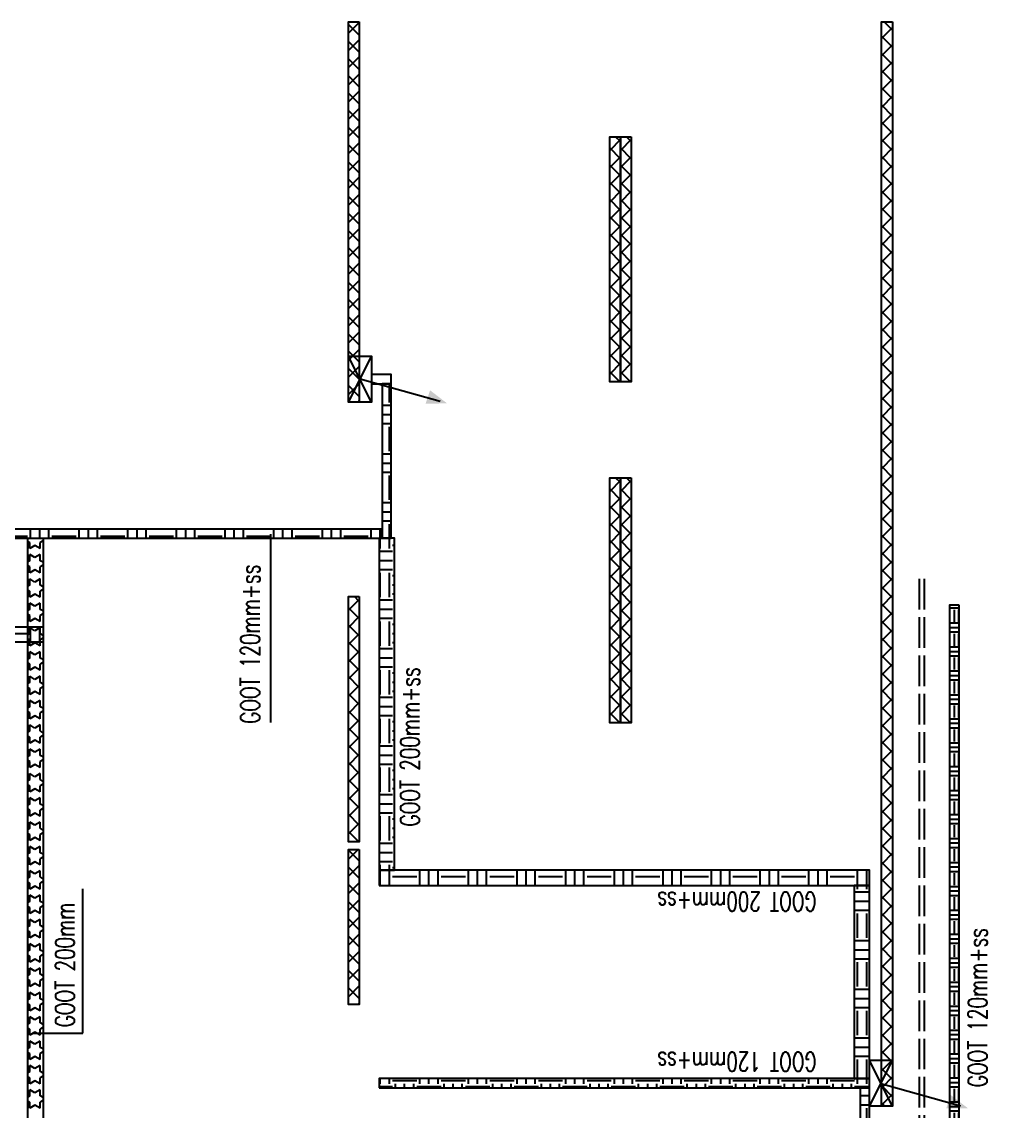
# Model space of a CAD drawing. Header units: millimetres. Extents: x -3262 to 113774, y 0 to 217478.
# Drawn here: x 58225 to 70827, y 203261 to 217478 of the extents above; entities that cross this region are included whole.
import ezdxf

# ---------------------------------------------------------------- set-up
doc = ezdxf.new("R2010")
doc.units = ezdxf.units.MM
doc.header["$LTSCALE"] = 100
doc.linetypes.add('E_GOOT3', pattern=[5, 4, -1])
for name, color, linetype in [('ByLayer', 2, 'Continuous'), ('EL6131--_ENERGIEBEDR (1996)', 2, 'Continuous'), ('EL6131--_GEBOUWINST (1996)', 2, 'Continuous'), ('EL6131--_WG', 3, 'Continuous')]:
    doc.layers.add(name, color=color, linetype=linetype)
doc.styles.add('ROMANS', font='ROMANS', dxfattribs={"width": 0.7})

# ---------------------------------------------------------------- blocks, each defined once
blk = doc.blocks.new('*X70')
at = {"color": 0}
for p, q in [((35401, 13242), (35469, 13242)), ((35488, 13124), (35488, 13244)), ((35547, 13124), (35547, 13244)), ((35605, 13124), (35605, 13244)), ((35625, 13242), (35781, 13242)), ((35801, 13124), (35801, 13244)), ((35859, 13124), (35859, 13244)), ((35918, 13124), (35918, 13244)), ((35938, 13242), (36094, 13242)), ((36113, 13124), (36113, 13244)), ((36172, 13124), (36172, 13244)), ((36230, 13124), (36230, 13244)), ((36250, 13242), (36406, 13242)), ((36426, 13124), (36426, 13244)), ((36484, 13124), (36484, 13244)), ((36543, 13124), (36543, 13244)), ((36562, 13242), (36719, 13242)), ((36738, 13124), (36738, 13244)), ((36797, 13124), (36797, 13244)), ((36855, 13124), (36855, 13244)), ((36875, 13242), (37031, 13242)), ((37051, 13124), (37051, 13244)), ((37109, 13124), (37109, 13244)), ((37168, 13124), (37168, 13244)), ((37188, 13242), (37344, 13242)), ((37363, 13124), (37363, 13244)), ((37422, 13124), (37422, 13244)), ((37480, 13124), (37480, 13244)), ((37500, 13242), (37656, 13242)), ((37676, 13124), (37676, 13244)), ((37734, 13124), (37734, 13244)), ((37793, 13124), (37793, 13244)), ((37812, 13242), (37969, 13242)), ((37988, 13124), (37988, 13244)), ((38047, 13124), (38047, 13244)), ((38105, 13124), (38105, 13244)), ((38125, 13242), (38281, 13242)), ((38301, 13124), (38301, 13244)), ((38359, 13124), (38359, 13244)), ((38418, 13124), (38418, 13244)), ((38438, 13242), (38594, 13242)), ((38613, 13124), (38613, 13244)), ((38672, 13124), (38672, 13244)), ((38730, 13124), (38730, 13244)), ((38750, 13242), (38906, 13242)), ((38926, 13124), (38926, 13244)), ((38984, 13124), (38984, 13244)), ((39043, 13124), (39043, 13244)), ((39062, 13242), (39219, 13242)), ((39238, 13124), (39238, 13244)), ((39297, 13124), (39297, 13244)), ((39355, 13124), (39355, 13244)), ((39375, 13242), (39531, 13242)), ((39551, 13124), (39551, 13244)), ((39609, 13124), (39609, 13244)), ((39668, 13124), (39668, 13244)), ((39688, 13242), (39844, 13242)), ((39863, 13124), (39863, 13244)), ((39922, 13124), (39922, 13244)), ((39980, 13124), (39980, 13244)), ((40000, 13242), (40156, 13242)), ((40176, 13124), (40176, 13244)), ((40234, 13124), (40234, 13244)), ((40293, 13124), (40293, 13244)), ((40312, 13242), (40469, 13242)), ((40488, 13124), (40488, 13244)), ((40547, 13124), (40547, 13244)), ((40605, 13124), (40605, 13244)), ((40625, 13242), (40781, 13242)), ((40801, 13124), (40801, 13244)), ((40859, 13124), (40859, 13244)), ((40918, 13124), (40918, 13244)), ((40938, 13242), (41094, 13242)), ((41113, 13124), (41113, 13244)), ((41172, 13124), (41172, 13244)), ((41230, 13124), (41230, 13244)), ((41250, 13242), (41406, 13242)), ((41426, 13124), (41426, 13244)), ((41484, 13124), (41484, 13244)), ((41543, 13124), (41543, 13244)), ((41562, 13242), (41719, 13242)), ((41738, 13124), (41738, 13244)), ((41797, 13124), (41797, 13244)), ((41855, 13124), (41855, 13244)), ((41875, 13242), (42031, 13242)), ((42051, 13124), (42051, 13244)), ((42109, 13124), (42109, 13244)), ((42168, 13124), (42168, 13244)), ((42188, 13242), (42344, 13242)), ((42363, 13124), (42363, 13244)), ((42422, 13124), (42422, 13244)), ((42480, 13124), (42480, 13244)), ((42500, 13242), (42656, 13242)), ((42676, 13124), (42676, 13244)), ((42734, 13124), (42734, 13244)), ((42793, 13124), (42793, 13244)), ((42812, 13242), (42969, 13242)), ((42988, 13124), (42988, 13244)), ((43047, 13124), (43047, 13244)), ((43105, 13124), (43105, 13244)), ((43125, 13242), (43281, 13242)), ((43301, 13124), (43301, 13244)), ((43359, 13124), (43359, 13244)), ((43418, 13124), (43418, 13244)), ((43438, 13242), (43594, 13242)), ((43613, 13124), (43613, 13244)), ((43672, 13124), (43672, 13244)), ((43730, 13124), (43730, 13244)), ((43750, 13242), (43906, 13242)), ((43926, 13124), (43926, 13244)), ((43984, 13124), (43984, 13244)), ((44043, 13124), (44043, 13244)), ((44062, 13242), (44219, 13242)), ((44238, 13124), (44238, 13244)), ((44297, 13124), (44297, 13244)), ((44355, 13124), (44355, 13244)), ((44375, 13242), (44531, 13242)), ((44551, 13124), (44551, 13244)), ((44609, 13124), (44609, 13244)), ((44668, 13124), (44668, 13244)), ((44688, 13242), (44844, 13242)), ((44863, 13124), (44863, 13244)), ((44922, 13124), (44922, 13244)), ((44980, 13124), (44980, 13244)), ((45000, 13242), (45156, 13242)), ((45176, 13124), (45176, 13244)), ((45234, 13124), (45234, 13244)), ((45293, 13124), (45293, 13244)), ((45312, 13242), (45469, 13242)), ((45488, 13124), (45488, 13244)), ((45547, 13124), (45547, 13244)), ((45605, 13124), (45605, 13244)), ((45625, 13242), (45781, 13242)), ((45801, 13124), (45801, 13244)), ((45859, 13124), (45859, 13244)), ((45918, 13124), (45918, 13244)), ((45938, 13242), (46094, 13242)), ((46113, 13124), (46113, 13244)), ((46172, 13124), (46172, 13244)), ((46230, 13124), (46230, 13244)), ((46250, 13242), (46406, 13242)), ((46426, 13124), (46426, 13244)), ((46484, 13124), (46484, 13244)), ((46543, 13124), (46543, 13244)), ((46562, 13242), (46719, 13242)), ((46738, 13124), (46738, 13244)), ((46797, 13124), (46797, 13244)), ((46855, 13124), (46855, 13244)), ((46875, 13242), (47031, 13242)), ((47051, 13124), (47051, 13244)), ((47109, 13124), (47109, 13244)), ((47168, 13124), (47168, 13244)), ((47188, 13242), (47344, 13242)), ((47363, 13124), (47363, 13244)), ((47422, 13124), (47422, 13244)), ((47480, 13124), (47480, 13244)), ((47500, 13242), (47656, 13242)), ((47676, 13124), (47676, 13244)), ((47734, 13124), (47734, 13244)), ((47793, 13124), (47793, 13244)), ((47812, 13242), (47969, 13242)), ((47988, 13124), (47988, 13244)), ((35401, 13184), (35469, 13184)), ((35401, 13125), (35469, 13125)), ((35625, 13184), (35781, 13184)), ((35625, 13125), (35781, 13125)), ((35938, 13184), (36094, 13184)), ((35938, 13125), (36094, 13125)), ((36250, 13184), (36406, 13184)), ((36250, 13125), (36406, 13125)), ((36562, 13184), (36719, 13184)), ((36562, 13125), (36719, 13125)), ((36875, 13184), (37031, 13184)), ((36875, 13125), (37031, 13125)), ((37188, 13184), (37344, 13184)), ((37188, 13125), (37344, 13125)), ((37500, 13184), (37656, 13184)), ((37500, 13125), (37656, 13125)), ((37812, 13184), (37969, 13184)), ((37812, 13125), (37969, 13125)), ((38125, 13184), (38281, 13184)), ((38125, 13125), (38281, 13125)), ((38438, 13184), (38594, 13184)), ((38438, 13125), (38594, 13125)), ((38750, 13184), (38906, 13184)), ((38750, 13125), (38906, 13125)), ((39062, 13184), (39219, 13184)), ((39062, 13125), (39219, 13125)), ((39375, 13184), (39531, 13184)), ((39375, 13125), (39531, 13125)), ((39688, 13184), (39844, 13184)), ((39688, 13125), (39844, 13125)), ((40000, 13184), (40156, 13184)), ((40000, 13125), (40156, 13125)), ((40312, 13184), (40469, 13184)), ((40312, 13125), (40469, 13125)), ((40625, 13184), (40781, 13184)), ((40625, 13125), (40781, 13125)), ((40938, 13184), (41094, 13184)), ((40938, 13125), (41094, 13125)), ((41250, 13184), (41406, 13184)), ((41250, 13125), (41406, 13125)), ((41562, 13184), (41719, 13184)), ((41562, 13125), (41719, 13125)), ((41875, 13184), (42031, 13184)), ((41875, 13125), (42031, 13125)), ((42188, 13184), (42344, 13184)), ((42188, 13125), (42344, 13125)), ((42500, 13184), (42656, 13184)), ((42500, 13125), (42656, 13125)), ((42812, 13184), (42969, 13184)), ((42812, 13125), (42969, 13125)), ((43125, 13184), (43281, 13184)), ((43125, 13125), (43281, 13125)), ((43438, 13184), (43594, 13184)), ((43438, 13125), (43594, 13125)), ((43750, 13184), (43906, 13184)), ((43750, 13125), (43906, 13125)), ((44062, 13184), (44219, 13184)), ((44062, 13125), (44219, 13125)), ((44375, 13184), (44531, 13184)), ((44375, 13125), (44531, 13125)), ((44688, 13184), (44844, 13184)), ((44688, 13125), (44844, 13125)), ((45000, 13184), (45156, 13184)), ((45000, 13125), (45156, 13125)), ((45312, 13184), (45469, 13184)), ((45312, 13125), (45469, 13125)), ((45625, 13184), (45781, 13184)), ((45625, 13125), (45781, 13125)), ((45938, 13184), (46094, 13184)), ((45938, 13125), (46094, 13125)), ((46250, 13184), (46406, 13184)), ((46250, 13125), (46406, 13125)), ((46562, 13184), (46719, 13184)), ((46562, 13125), (46719, 13125)), ((46875, 13184), (47031, 13184)), ((46875, 13125), (47031, 13125)), ((47188, 13184), (47344, 13184)), ((47188, 13125), (47344, 13125)), ((47500, 13184), (47656, 13184)), ((47500, 13125), (47656, 13125)), ((47812, 13184), (47969, 13184)), ((47812, 13125), (47969, 13125))]:
    blk.add_line(p, q, dxfattribs=at)
blk = doc.blocks.new('*X75')
at = {"color": 0}
for p, q in [((50821, 15633), (50805, 15649)), ((50881, 15633), (51021, 15773)), ((51045, 15633), (50905, 15773)), ((51105, 15633), (51245, 15773)), ((51270, 15633), (51130, 15773)), ((51330, 15633), (51470, 15773)), ((51494, 15633), (51354, 15773)), ((51554, 15633), (51694, 15773)), ((51719, 15633), (51579, 15773)), ((51779, 15633), (51919, 15773)), ((51943, 15633), (51803, 15773)), ((52003, 15633), (52143, 15773)), ((52168, 15633), (52028, 15773)), ((52228, 15633), (52368, 15773)), ((52392, 15633), (52252, 15773)), ((52452, 15633), (52592, 15773)), ((52617, 15633), (52477, 15773)), ((52677, 15633), (52817, 15773)), ((52841, 15633), (52701, 15773)), ((52901, 15633), (53041, 15773)), ((53066, 15633), (52926, 15773)), ((53126, 15633), (53266, 15773)), ((53290, 15633), (53150, 15773)), ((53350, 15633), (53490, 15773)), ((53515, 15633), (53375, 15773)), ((53575, 15633), (53715, 15773)), ((53739, 15633), (53599, 15773)), ((53799, 15633), (53939, 15773)), ((53964, 15633), (53824, 15773)), ((54024, 15633), (54164, 15773)), ((54188, 15633), (54048, 15773)), ((54248, 15633), (54388, 15773)), ((54413, 15633), (54273, 15773)), ((54473, 15633), (54613, 15773)), ((54637, 15633), (54497, 15773)), ((54697, 15633), (54837, 15773)), ((54862, 15633), (54722, 15773)), ((54922, 15633), (55062, 15773)), ((55086, 15633), (54946, 15773)), ((55146, 15633), (55286, 15773)), ((55311, 15633), (55171, 15773)), ((55371, 15633), (55511, 15773)), ((55535, 15633), (55395, 15773)), ((55595, 15633), (55735, 15773)), ((55760, 15633), (55620, 15773))]:
    blk.add_line(p, q, dxfattribs=at)
blk = doc.blocks.new('*X76')
at = {"color": 0}
for p, q in [((51068, 12229), (51203, 12363)), ((51087, 12223), (51068, 12242)), ((51312, 12223), (51172, 12363)), ((51287, 12223), (51427, 12363)), ((51537, 12223), (51397, 12363)), ((51512, 12223), (51652, 12363)), ((51761, 12223), (51621, 12363)), ((51736, 12223), (51876, 12363)), ((51986, 12223), (51846, 12363)), ((51961, 12223), (52101, 12363)), ((52210, 12223), (52070, 12363)), ((52185, 12223), (52325, 12363)), ((52435, 12223), (52295, 12363)), ((52410, 12223), (52550, 12363)), ((52659, 12223), (52519, 12363)), ((52634, 12223), (52774, 12363)), ((52884, 12223), (52744, 12363)), ((52859, 12223), (52999, 12363)), ((53108, 12223), (52968, 12363)), ((53083, 12223), (53223, 12363)), ((53333, 12223), (53193, 12363)), ((53308, 12223), (53448, 12363)), ((53557, 12223), (53417, 12363)), ((53532, 12223), (53672, 12363)), ((53782, 12223), (53642, 12363)), ((53757, 12223), (53897, 12363)), ((54006, 12223), (53866, 12363)), ((53982, 12223), (54122, 12363)), ((54231, 12223), (54091, 12363)), ((54206, 12223), (54268, 12286))]:
    blk.add_line(p, q, dxfattribs=at)
blk = doc.blocks.new('*X77')
at = {"color": 0}
for p, q in [((42963, 15633), (42943, 15653)), ((43023, 15633), (43163, 15773)), ((43187, 15633), (43047, 15773)), ((43248, 15633), (43388, 15773)), ((43412, 15633), (43272, 15773)), ((43472, 15633), (43612, 15773)), ((43636, 15633), (43496, 15773)), ((43697, 15633), (43837, 15773)), ((43861, 15633), (43721, 15773)), ((43921, 15633), (44061, 15773)), ((44085, 15633), (43945, 15773)), ((44146, 15633), (44286, 15773)), ((44310, 15633), (44170, 15773)), ((44370, 15633), (44510, 15773)), ((44534, 15633), (44394, 15773)), ((44595, 15633), (44735, 15773)), ((44759, 15633), (44619, 15773)), ((44819, 15633), (44959, 15773)), ((44968, 15648), (44843, 15773))]:
    blk.add_line(p, q, dxfattribs=at)
blk = doc.blocks.new('NV-1')
at = {"layer": 'ByLayer'}
for p, q in [((0, 4), (7.91, 0)), ((0, 0), (7.91, 4))]:
    blk.add_line(p, q, dxfattribs=at)
blk.add_lwpolyline([(0, 0), (8, 0), (8, 4), (0, 4)], close=True, dxfattribs=at)
blk = doc.blocks.new('PIJL-UIT')
at = {"layer": 'ByLayer', "color": 2}
blk.add_line((0, 0), (2.92, 10.41), dxfattribs=at)
blk.add_solid([(3.23, 11.35), (1.51, 9.11), (3.24, 8.54)], dxfattribs=at)
blk = doc.blocks.new('*X91')
at = {"color": 0}
for p, q in [((41618, 9289), (41657, 9328)), ((41775, 9188), (41635, 9328)), ((41742, 9188), (41882, 9328)), ((41999, 9188), (41859, 9328)), ((41966, 9188), (42106, 9328)), ((42224, 9188), (42084, 9328)), ((42191, 9188), (42331, 9328)), ((42448, 9188), (42308, 9328)), ((42415, 9188), (42555, 9328)), ((42673, 9188), (42533, 9328)), ((42640, 9188), (42780, 9328)), ((42897, 9188), (42757, 9328)), ((42864, 9188), (43004, 9328)), ((43122, 9188), (42982, 9328)), ((43089, 9188), (43229, 9328)), ((43346, 9188), (43206, 9328)), ((43313, 9188), (43453, 9328)), ((43571, 9188), (43431, 9328)), ((43538, 9188), (43678, 9328)), ((43795, 9188), (43655, 9328)), ((43762, 9188), (43902, 9328)), ((44020, 9188), (43880, 9328)), ((43987, 9188), (44127, 9328)), ((44244, 9188), (44104, 9328)), ((44211, 9188), (44351, 9328)), ((44469, 9188), (44329, 9328)), ((44436, 9188), (44576, 9328)), ((44693, 9188), (44553, 9328)), ((44660, 9188), (44800, 9328)), ((44918, 9188), (44778, 9328)), ((44885, 9188), (45025, 9328)), ((45142, 9188), (45002, 9328)), ((45109, 9188), (45249, 9328)), ((45367, 9188), (45227, 9328)), ((45334, 9188), (45474, 9328)), ((45591, 9188), (45451, 9328)), ((45558, 9188), (45698, 9328)), ((45816, 9188), (45676, 9328)), ((45783, 9188), (45923, 9328)), ((46040, 9188), (45900, 9328)), ((46007, 9188), (46147, 9328)), ((46265, 9188), (46125, 9328)), ((46232, 9188), (46372, 9328)), ((46489, 9188), (46349, 9328)), ((46456, 9188), (46596, 9328)), ((46714, 9188), (46574, 9328)), ((46681, 9188), (46821, 9328)), ((46938, 9188), (46798, 9328)), ((46905, 9188), (47045, 9328)), ((47163, 9188), (47023, 9328)), ((47130, 9188), (47270, 9328)), ((47387, 9188), (47247, 9328)), ((47354, 9188), (47494, 9328)), ((47612, 9188), (47472, 9328)), ((47579, 9188), (47719, 9328)), ((47836, 9188), (47696, 9328)), ((47803, 9188), (47943, 9328)), ((48061, 9188), (47921, 9328)), ((48028, 9188), (48168, 9328)), ((48285, 9188), (48145, 9328)), ((48252, 9188), (48392, 9328)), ((48510, 9188), (48370, 9328)), ((48477, 9188), (48617, 9328)), ((48734, 9188), (48594, 9328)), ((48701, 9188), (48841, 9328)), ((48959, 9188), (48819, 9328)), ((48926, 9188), (49066, 9328)), ((49183, 9188), (49043, 9328)), ((49150, 9188), (49290, 9328)), ((49408, 9188), (49268, 9328)), ((49375, 9188), (49515, 9328)), ((49632, 9188), (49492, 9328)), ((49599, 9188), (49739, 9328)), ((49857, 9188), (49717, 9328)), ((49824, 9188), (49964, 9328)), ((50081, 9188), (49941, 9328)), ((50048, 9188), (50188, 9328)), ((50306, 9188), (50166, 9328)), ((50273, 9188), (50413, 9328)), ((50530, 9188), (50390, 9328)), ((50497, 9188), (50637, 9328)), ((50755, 9188), (50615, 9328)), ((50722, 9188), (50862, 9328)), ((50979, 9188), (50839, 9328)), ((50947, 9188), (51087, 9328)), ((51204, 9188), (51064, 9328)), ((51171, 9188), (51311, 9328)), ((51428, 9188), (51288, 9328)), ((51396, 9188), (51536, 9328)), ((51653, 9188), (51513, 9328)), ((51620, 9188), (51760, 9328)), ((51877, 9188), (51737, 9328)), ((51845, 9188), (51985, 9328)), ((52102, 9188), (51962, 9328)), ((52069, 9188), (52209, 9328)), ((52326, 9188), (52186, 9328)), ((52294, 9188), (52434, 9328)), ((52551, 9188), (52411, 9328)), ((52518, 9188), (52658, 9328)), ((52775, 9188), (52635, 9328)), ((52743, 9188), (52883, 9328)), ((53000, 9188), (52860, 9328)), ((52967, 9188), (53107, 9328)), ((53224, 9188), (53084, 9328)), ((53192, 9188), (53332, 9328)), ((53449, 9188), (53309, 9328)), ((53416, 9188), (53556, 9328)), ((53673, 9188), (53533, 9328)), ((53641, 9188), (53781, 9328)), ((53898, 9188), (53758, 9328)), ((53865, 9188), (54005, 9328)), ((54122, 9188), (53982, 9328)), ((54090, 9188), (54230, 9328)), ((54347, 9188), (54207, 9328)), ((54314, 9188), (54454, 9328)), ((54572, 9188), (54432, 9328)), ((54539, 9188), (54679, 9328)), ((54796, 9188), (54656, 9328)), ((54763, 9188), (54903, 9328)), ((55021, 9188), (54881, 9328)), ((54988, 9188), (55128, 9328)), ((55245, 9188), (55105, 9328)), ((55212, 9188), (55352, 9328)), ((55470, 9188), (55330, 9328)), ((55437, 9188), (55577, 9328)), ((55694, 9188), (55554, 9328)), ((55661, 9188), (55768, 9296))]:
    blk.add_line(p, q, dxfattribs=at)
blk = doc.blocks.new('*X92')
at = {"color": 0}
for p, q in [((41870, 15200), (41870, 15375)), ((41910, 15359), (41978, 15359)), ((41910, 15240), (41978, 15240)), ((41858, 15161), (41910, 15161)), ((41950, 14883), (41950, 15200)), ((41858, 15042), (41910, 15042)), ((41858, 14922), (41910, 14922)), ((41870, 14565), (41870, 14883)), ((41910, 14843), (41978, 14843)), ((41910, 14724), (41978, 14724)), ((41858, 14526), (41910, 14526)), ((41910, 14605), (41978, 14605)), ((41950, 14248), (41950, 14565)), ((41858, 14407), (41910, 14407)), ((41858, 14288), (41910, 14288)), ((41870, 13930), (41870, 14248)), ((41910, 14208), (41978, 14208)), ((41910, 14089), (41978, 14089)), ((41910, 13970), (41978, 13970)), ((41858, 13891), (41910, 13891)), ((41950, 13613), (41950, 13930)), ((41858, 13772), (41910, 13772)), ((41858, 13652), (41910, 13652)), ((41870, 13295), (41870, 13613)), ((41910, 13573), (41978, 13573)), ((41910, 13454), (41978, 13454)), ((41858, 13256), (41910, 13256)), ((41910, 13335), (41978, 13335)), ((41950, 12978), (41950, 13295)), ((41858, 13137), (41910, 13137)), ((41858, 13018), (41910, 13018)), ((41870, 12660), (41870, 12978)), ((41910, 12938), (41978, 12938)), ((41910, 12819), (41978, 12819)), ((41910, 12700), (41978, 12700)), ((41950, 12343), (41950, 12660)), ((41858, 12621), (41910, 12621)), ((41858, 12502), (41910, 12502)), ((41858, 12382), (41910, 12382)), ((41870, 12025), (41870, 12343)), ((41910, 12303), (41978, 12303)), ((41910, 12184), (41978, 12184)), ((41858, 11986), (41910, 11986)), ((41910, 12065), (41978, 12065)), ((41950, 11708), (41950, 12025)), ((41858, 11867), (41910, 11867)), ((41858, 11748), (41910, 11748)), ((41870, 11390), (41870, 11708)), ((41910, 11668), (41978, 11668)), ((41910, 11549), (41978, 11549)), ((41910, 11430), (41978, 11430)), ((41950, 11073), (41950, 11390)), ((41858, 11351), (41910, 11351)), ((41858, 11232), (41910, 11232)), ((41858, 11112), (41910, 11112)), ((41870, 10755), (41870, 11073)), ((41910, 11033), (41978, 11033)), ((41910, 10914), (41978, 10914)), ((41858, 10716), (41910, 10716)), ((41910, 10795), (41978, 10795)), ((41950, 10438), (41950, 10755)), ((41858, 10597), (41910, 10597)), ((41858, 10478), (41910, 10478)), ((41870, 10120), (41870, 10438)), ((41910, 10398), (41978, 10398)), ((41910, 10279), (41978, 10279)), ((41910, 10160), (41978, 10160)), ((41950, 9803), (41950, 10120)), ((41858, 10081), (41910, 10081)), ((41858, 9962), (41910, 9962)), ((41858, 9842), (41910, 9842)), ((41870, 9485), (41870, 9803)), ((41910, 9763), (41978, 9763)), ((41910, 9644), (41978, 9644)), ((41910, 9525), (41978, 9525)), ((41858, 9446), (41910, 9446)), ((41950, 9168), (41950, 9485)), ((41858, 9327), (41910, 9327)), ((41858, 9208), (41910, 9208)), ((41870, 8973), (41870, 9168)), ((41910, 9128), (41978, 9128)), ((41910, 9009), (41978, 9009))]:
    blk.add_line(p, q, dxfattribs=at)
blk = doc.blocks.new('*X94')
at = {"color": 0}
for p, q in [((47673, 29964), (47942, 29964)), ((47982, 29805), (47982, 29970)), ((48101, 29805), (48101, 29970)), ((48220, 29805), (48220, 29970)), ((48260, 29964), (48578, 29964)), ((48617, 29805), (48617, 29970)), ((47673, 29845), (47942, 29845)), ((47784, 29770), (47784, 29805)), ((47784, 29488), (47784, 29770)), ((47903, 29770), (47903, 29805)), ((48260, 29845), (48578, 29845)), ((48300, 29770), (48300, 29805)), ((48419, 29770), (48419, 29805)), ((48538, 29770), (48538, 29805)), ((47673, 29448), (47873, 29448)), ((47673, 29329), (47873, 29329)), ((47673, 29210), (47873, 29210)), ((47784, 28853), (47784, 29170)), ((47673, 28813), (47873, 28813)), ((47673, 28694), (47873, 28694)), ((47673, 28575), (47873, 28575)), ((47784, 28218), (47784, 28535)), ((47673, 28178), (47873, 28178)), ((47673, 28059), (47873, 28059)), ((47673, 27940), (47873, 27940)), ((47784, 27583), (47784, 27900)), ((47673, 27543), (47873, 27543)), ((47673, 27424), (47873, 27424)), ((47673, 27305), (47873, 27305)), ((47784, 26948), (47784, 27265)), ((47673, 26908), (47873, 26908)), ((47673, 26789), (47873, 26789)), ((47673, 26670), (47873, 26670)), ((47784, 26313), (47784, 26630)), ((47673, 26273), (47873, 26273)), ((47673, 26154), (47873, 26154)), ((47673, 26035), (47873, 26035)), ((47784, 25678), (47784, 25995)), ((47673, 25638), (47873, 25638)), ((47673, 25519), (47873, 25519)), ((47673, 25400), (47873, 25400)), ((47784, 25043), (47784, 25360)), ((47673, 25003), (47873, 25003)), ((47673, 24884), (47873, 24884)), ((47673, 24765), (47873, 24765)), ((47784, 24408), (47784, 24725)), ((47673, 24368), (47873, 24368)), ((47673, 24249), (47873, 24249)), ((47673, 24130), (47873, 24130)), ((47784, 23773), (47784, 24090)), ((47673, 23733), (47873, 23733)), ((47673, 23614), (47873, 23614)), ((47673, 23495), (47873, 23495)), ((47784, 23138), (47784, 23455)), ((47673, 23098), (47873, 23098)), ((47673, 22979), (47873, 22979)), ((47673, 22860), (47873, 22860)), ((47784, 22503), (47784, 22820)), ((47673, 22463), (47873, 22463)), ((47673, 22344), (47873, 22344)), ((47673, 22225), (47873, 22225)), ((47784, 21868), (47784, 22185)), ((47673, 21828), (47873, 21828)), ((47673, 21709), (47873, 21709)), ((47673, 21590), (47873, 21590)), ((47784, 21233), (47784, 21550)), ((47673, 21193), (47873, 21193)), ((47673, 21074), (47873, 21074)), ((47673, 20955), (47873, 20955)), ((47784, 20598), (47784, 20915)), ((47673, 20558), (47873, 20558)), ((47673, 20439), (47873, 20439)), ((47673, 20320), (47873, 20320)), ((47784, 19963), (47784, 20280)), ((47673, 19923), (47873, 19923)), ((47673, 19804), (47873, 19804))]:
    blk.add_line(p, q, dxfattribs=at)
blk = doc.blocks.new('*X95')
at = {"color": 0}
for p, q in [((49028, 20439), (49148, 20439)), ((49028, 20320), (49148, 20320)), ((49054, 19963), (49054, 20280)), ((49028, 19923), (49148, 19923)), ((49028, 19804), (49148, 19804)), ((49028, 19685), (49148, 19685)), ((49054, 19328), (49054, 19645)), ((49028, 19288), (49148, 19288)), ((49028, 19169), (49148, 19169)), ((49028, 19050), (49148, 19050)), ((49054, 18693), (49054, 19010)), ((49028, 18653), (49148, 18653)), ((49028, 18534), (49148, 18534)), ((49028, 18415), (49148, 18415)), ((49054, 18058), (49054, 18375)), ((49028, 18018), (49148, 18018)), ((49028, 17899), (49148, 17899)), ((49028, 17780), (49148, 17780)), ((49054, 17423), (49054, 17740)), ((49028, 17383), (49148, 17383)), ((49028, 17264), (49148, 17264)), ((49028, 17145), (49148, 17145)), ((49054, 16788), (49054, 17105)), ((49028, 16748), (49148, 16748)), ((49028, 16629), (49148, 16629)), ((49028, 16510), (49148, 16510)), ((49054, 16153), (49054, 16470)), ((49028, 16113), (49148, 16113)), ((49028, 15994), (49148, 15994)), ((49028, 15875), (49148, 15875)), ((49054, 15518), (49054, 15835)), ((49028, 15478), (49148, 15478)), ((49028, 15359), (49148, 15359))]:
    blk.add_line(p, q, dxfattribs=at)
blk = doc.blocks.new('*X96')
at = {"color": 0}
for p, q in [((49028, 15240), (49212, 15240)), ((49252, 15215), (49252, 15335)), ((49371, 15215), (49371, 15335)), ((49490, 15215), (49490, 15335)), ((49530, 15240), (49848, 15240)), ((49887, 15215), (49887, 15335)), ((50006, 15215), (50006, 15335)), ((50125, 15215), (50125, 15335)), ((50165, 15240), (50482, 15240)), ((50522, 15215), (50522, 15335)), ((50641, 15215), (50641, 15335)), ((50760, 15215), (50760, 15335)), ((50800, 15240), (51045, 15240))]:
    blk.add_line(p, q, dxfattribs=at)
blk = doc.blocks.new('*X97')
at = {"color": 0}
for p, q in [((44698.3424, 15359.0625), (44767.5, 15359.0625)), ((44807.1875, 15200.3125), (44807.1875, 15375)), ((44926.25, 15200.3125), (44926.25, 15375)), ((45045.3125, 15200.3125), (45045.3125, 15375)), ((45085, 15359.0625), (45402.5, 15359.0625)), ((45442.1875, 15200.3125), (45442.1875, 15375)), ((45561.25, 15200.3125), (45561.25, 15375)), ((45680.3125, 15200.3125), (45680.3125, 15375)), ((45720, 15359.0625), (46037.5, 15359.0625)), ((46077.1875, 15200.3125), (46077.1875, 15375)), ((46196.25, 15200.3125), (46196.25, 15375)), ((46315.3125, 15200.3125), (46315.3125, 15375)), ((46355, 15359.0625), (46672.5, 15359.0625)), ((46712.1875, 15200.3125), (46712.1875, 15375)), ((46831.25, 15200.3125), (46831.25, 15375)), ((46950.3125, 15200.3125), (46950.3125, 15375)), ((46990, 15359.0625), (47307.5, 15359.0625)), ((47347.1875, 15200.3125), (47347.1875, 15375)), ((47466.25, 15200.3125), (47466.25, 15375)), ((47585.3125, 15200.3125), (47585.3125, 15375)), ((47625, 15359.0625), (47942.5, 15359.0625)), ((47982.1875, 15200.3125), (47982.1875, 15375)), ((48101.25, 15200.3125), (48101.25, 15375)), ((48220.3125, 15200.3125), (48220.3125, 15375)), ((48260, 15359.0625), (48577.5, 15359.0625)), ((48617.1875, 15200.3125), (48617.1875, 15375)), ((48736.25, 15200.3125), (48736.25, 15375)), ((48855.3125, 15200.3125), (48855.3125, 15375)), ((48895, 15359.0625), (49028.3424, 15359.0625)), ((44698.3424, 15240), (44767.5, 15240)), ((45085, 15240), (45402.5, 15240)), ((45720, 15240), (46037.5, 15240)), ((46355, 15240), (46672.5, 15240)), ((46990, 15240), (47307.5, 15240)), ((47625, 15240), (47942.5, 15240)), ((48260, 15240), (48577.5, 15240)), ((48895, 15240), (49028.3424, 15240)), ((44727.8125, 15175), (44727.8125, 15200.3125)), ((45124.6875, 15175), (45124.6875, 15200.3125)), ((45243.75, 15175), (45243.75, 15200.3125)), ((45362.8125, 15175), (45362.8125, 15200.3125)), ((45759.6875, 15175), (45759.6875, 15200.3125)), ((45878.75, 15175), (45878.75, 15200.3125)), ((45997.8125, 15175), (45997.8125, 15200.3125)), ((46394.6875, 15175), (46394.6875, 15200.3125)), ((46513.75, 15175), (46513.75, 15200.3125)), ((46632.8125, 15175), (46632.8125, 15200.3125)), ((47029.6875, 15175), (47029.6875, 15200.3125)), ((47148.75, 15175), (47148.75, 15200.3125)), ((47267.8125, 15175), (47267.8125, 15200.3125)), ((47664.6875, 15175), (47664.6875, 15200.3125)), ((47783.75, 15175), (47783.75, 15200.3125)), ((47902.8125, 15175), (47902.8125, 15200.3125)), ((48299.6875, 15175), (48299.6875, 15200.3125)), ((48418.75, 15175), (48418.75, 15200.3125)), ((48537.8125, 15175), (48537.8125, 15200.3125)), ((48934.6875, 15175), (48934.6875, 15200.3125))]:
    blk.add_line(p, q, dxfattribs=at)
blk = doc.blocks.new('*X98')
at = {"color": 0}
for p, q in [((44498, 15359), (44698, 15359)), ((44498, 15240), (44698, 15240)), ((44609, 14883), (44609, 15200)), ((44498, 14843), (44698, 14843)), ((44498, 14724), (44698, 14724)), ((44498, 14605), (44698, 14605)), ((44609, 14248), (44609, 14565)), ((44498, 14208), (44698, 14208)), ((44498, 14089), (44698, 14089)), ((44498, 13970), (44698, 13970)), ((44609, 13613), (44609, 13930)), ((44498, 13573), (44698, 13573)), ((44498, 13454), (44698, 13454)), ((44498, 13335), (44698, 13335)), ((44609, 12978), (44609, 13295)), ((44498, 12938), (44698, 12938)), ((44498, 12819), (44698, 12819)), ((44498, 12700), (44698, 12700)), ((44609, 12343), (44609, 12660)), ((44498, 12303), (44698, 12303)), ((44498, 12184), (44698, 12184)), ((44498, 12065), (44698, 12065)), ((44609, 11708), (44609, 12025)), ((44498, 11668), (44698, 11668)), ((44498, 11549), (44698, 11549)), ((44498, 11430), (44698, 11430)), ((44609, 11073), (44609, 11390)), ((44498, 11033), (44698, 11033)), ((44498, 10914), (44698, 10914)), ((44498, 10795), (44698, 10795)), ((44609, 10438), (44609, 10755)), ((44498, 10398), (44698, 10398)), ((44498, 10279), (44698, 10279)), ((44498, 10160), (44698, 10160)), ((44609, 9803), (44609, 10120)), ((44498, 9763), (44698, 9763)), ((44498, 9644), (44698, 9644)), ((44498, 9525), (44698, 9525)), ((44609, 9168), (44609, 9485)), ((44498, 9128), (44698, 9128)), ((44498, 9009), (44698, 9009))]:
    blk.add_line(p, q, dxfattribs=at)
blk = doc.blocks.new('*X99')
at = {"color": 0}
for p, q in [((41978, 9128), (42228, 9128)), ((42069, 9168), (42069, 9173)), ((42188, 9168), (42188, 9173)), ((42267, 8973), (42267, 9168)), ((42386, 8973), (42386, 9168)), ((42505, 8973), (42505, 9168)), ((42545, 9128), (42862, 9128)), ((42585, 9168), (42585, 9173)), ((42704, 9168), (42704, 9173)), ((42823, 9168), (42823, 9173)), ((42902, 8973), (42902, 9168)), ((43021, 8973), (43021, 9168)), ((43140, 8973), (43140, 9168)), ((43180, 9128), (43498, 9128)), ((43220, 9168), (43220, 9173)), ((43339, 9168), (43339, 9173)), ((43458, 9168), (43458, 9173)), ((43537, 8973), (43537, 9168)), ((43656, 8973), (43656, 9168)), ((43775, 8973), (43775, 9168)), ((43815, 9128), (44132, 9128)), ((43855, 9168), (43855, 9173)), ((43974, 9168), (43974, 9173)), ((44093, 9168), (44093, 9173)), ((44172, 8973), (44172, 9168)), ((44291, 8973), (44291, 9168)), ((44410, 8973), (44410, 9168)), ((44450, 9128), (44498, 9128)), ((44490, 9168), (44490, 9173)), ((41978, 9009), (42228, 9009)), ((42545, 9009), (42862, 9009)), ((43180, 9009), (43498, 9009)), ((43815, 9009), (44132, 9009)), ((44450, 9009), (44498, 9009))]:
    blk.add_line(p, q, dxfattribs=at)
blk = doc.blocks.new('*X100')
at = {"color": 0}
for p, q in [((30162, 9009), (30162, 9009)), ((30202, 8973), (30202, 9093)), ((30321, 8973), (30321, 9093)), ((30440, 8973), (30440, 9093)), ((30480, 9009), (30798, 9009)), ((30837, 8973), (30837, 9093)), ((30956, 8973), (30956, 9093)), ((31075, 8973), (31075, 9093)), ((31115, 9009), (31432, 9009)), ((31472, 8973), (31472, 9093)), ((31591, 8973), (31591, 9093)), ((31710, 8973), (31710, 9093)), ((31750, 9009), (32068, 9009)), ((32107, 8973), (32107, 9093)), ((32226, 8973), (32226, 9093)), ((32345, 8973), (32345, 9093)), ((32385, 9009), (32702, 9009)), ((32742, 8973), (32742, 9093)), ((32861, 8973), (32861, 9093)), ((32980, 8973), (32980, 9093)), ((33020, 9009), (33338, 9009)), ((33377, 8973), (33377, 9093)), ((33496, 8973), (33496, 9093)), ((33615, 8973), (33615, 9093)), ((33655, 9009), (33972, 9009)), ((34012, 8973), (34012, 9093)), ((34131, 8973), (34131, 9093)), ((34250, 8973), (34250, 9093)), ((34290, 9009), (34608, 9009)), ((34647, 8973), (34647, 9093)), ((34766, 8973), (34766, 9093)), ((34885, 8973), (34885, 9093)), ((34925, 9009), (35242, 9009)), ((35282, 8973), (35282, 9093)), ((35401, 8973), (35401, 9093)), ((35520, 8973), (35520, 9093)), ((35560, 9009), (35878, 9009)), ((35917, 8973), (35917, 9093)), ((36036, 8973), (36036, 9093)), ((36155, 8973), (36155, 9093)), ((36195, 9009), (36512, 9009)), ((36552, 8973), (36552, 9093)), ((36671, 8973), (36671, 9093)), ((36790, 8973), (36790, 9093)), ((36830, 9009), (37148, 9009)), ((37187, 8973), (37187, 9093)), ((37306, 8973), (37306, 9093)), ((37425, 8973), (37425, 9093)), ((37465, 9009), (37782, 9009)), ((37822, 8973), (37822, 9093)), ((37941, 8973), (37941, 9093)), ((38060, 8973), (38060, 9093)), ((38100, 9009), (38418, 9009)), ((38457, 8973), (38457, 9093)), ((38576, 8973), (38576, 9093)), ((38695, 8973), (38695, 9093)), ((38735, 9009), (39052, 9009)), ((39092, 8973), (39092, 9093)), ((39211, 8973), (39211, 9093)), ((39330, 8973), (39330, 9093)), ((39370, 9009), (39688, 9009)), ((39727, 8973), (39727, 9093)), ((39846, 8973), (39846, 9093)), ((39965, 8973), (39965, 9093)), ((40005, 9009), (40322, 9009)), ((40362, 8973), (40362, 9093)), ((40481, 8973), (40481, 9093)), ((40600, 8973), (40600, 9093)), ((40640, 9009), (40958, 9009)), ((40997, 8973), (40997, 9093)), ((41116, 8973), (41116, 9093)), ((41235, 8973), (41235, 9093)), ((41275, 9009), (41592, 9009)), ((41632, 8973), (41632, 9093)), ((41751, 8973), (41751, 9093))]:
    blk.add_line(p, q, dxfattribs=at)
blk = doc.blocks.new('*X104')
at = {"color": 0}
for p, q in [((41592, 19935), (41672, 19935)), ((41632, 19866), (41592, 19935)), ((41672, 19935), (41686, 19960)), ((41751, 19935), (41737, 19960)), ((41751, 19935), (41831, 19935)), ((41791, 19866), (41831, 19935)), ((41910, 19935), (41989, 19935)), ((41950, 19866), (41910, 19935)), ((41989, 19935), (42004, 19960)), ((42069, 19935), (42054, 19960)), ((42069, 19935), (42148, 19935)), ((42108, 19866), (42148, 19935)), ((42267, 19866), (42227, 19935)), ((42227, 19935), (42307, 19935)), ((42307, 19935), (42321, 19960)), ((42386, 19935), (42372, 19960)), ((42386, 19935), (42466, 19935)), ((42426, 19866), (42466, 19935)), ((42545, 19935), (42624, 19935)), ((42585, 19866), (42545, 19935)), ((42624, 19935), (42639, 19960)), ((42704, 19935), (42689, 19960)), ((42704, 19935), (42783, 19935)), ((42743, 19866), (42783, 19935)), ((42862, 19935), (42942, 19935)), ((42902, 19866), (42862, 19935)), ((42942, 19935), (42956, 19960)), ((43021, 19935), (43007, 19960)), ((43021, 19935), (43101, 19935)), ((43061, 19866), (43101, 19935)), ((43180, 19935), (43259, 19935)), ((43220, 19866), (43180, 19935)), ((43259, 19935), (43274, 19960)), ((43339, 19935), (43324, 19960)), ((43339, 19935), (43418, 19935)), ((43378, 19866), (43418, 19935)), ((43537, 19866), (43497, 19935)), ((43497, 19935), (43577, 19935)), ((43577, 19935), (43591, 19960)), ((43656, 19935), (43642, 19960)), ((43656, 19935), (43736, 19935)), ((43696, 19866), (43736, 19935)), ((43815, 19935), (43894, 19935)), ((43855, 19866), (43815, 19935)), ((43894, 19935), (43909, 19960)), ((43974, 19935), (43959, 19960)), ((43974, 19935), (44053, 19935)), ((44013, 19866), (44053, 19935)), ((44132, 19935), (44212, 19935)), ((44172, 19866), (44132, 19935)), ((44212, 19935), (44226, 19960)), ((44291, 19935), (44277, 19960)), ((44291, 19935), (44371, 19935)), ((44331, 19866), (44371, 19935)), ((44450, 19935), (44529, 19935)), ((44490, 19866), (44450, 19935)), ((44529, 19935), (44544, 19960)), ((44609, 19935), (44594, 19960)), ((44609, 19935), (44688, 19935)), ((44648, 19866), (44688, 19935)), ((44807, 19866), (44767, 19935)), ((44767, 19935), (44847, 19935)), ((44847, 19935), (44861, 19960)), ((44926, 19935), (44912, 19960)), ((44926, 19935), (45006, 19935)), ((44966, 19866), (45006, 19935)), ((45085, 19935), (45164, 19935)), ((45125, 19866), (45085, 19935)), ((45164, 19935), (45179, 19960)), ((45244, 19935), (45229, 19960)), ((45244, 19935), (45323, 19935)), ((45283, 19866), (45323, 19935)), ((45402, 19935), (45482, 19935)), ((45442, 19866), (45402, 19935)), ((45482, 19935), (45496, 19960)), ((45561, 19935), (45547, 19960)), ((45561, 19935), (45641, 19935)), ((45601, 19866), (45641, 19935)), ((45720, 19935), (45799, 19935)), ((45760, 19866), (45720, 19935)), ((45799, 19935), (45814, 19960)), ((45879, 19935), (45864, 19960)), ((45879, 19935), (45958, 19935)), ((45918, 19866), (45958, 19935)), ((46077, 19866), (46037, 19935)), ((46037, 19935), (46117, 19935)), ((46117, 19935), (46131, 19960)), ((46196, 19935), (46182, 19960)), ((46196, 19935), (46276, 19935)), ((46236, 19866), (46276, 19935)), ((46355, 19935), (46434, 19935)), ((46395, 19866), (46355, 19935)), ((46434, 19935), (46449, 19960)), ((46514, 19935), (46499, 19960)), ((46514, 19935), (46593, 19935)), ((46553, 19866), (46593, 19935)), ((46672, 19935), (46752, 19935)), ((46712, 19866), (46672, 19935)), ((46752, 19935), (46766, 19960)), ((46831, 19935), (46817, 19960)), ((46831, 19935), (46911, 19935)), ((46871, 19866), (46911, 19935)), ((46990, 19935), (47069, 19935)), ((47030, 19866), (46990, 19935)), ((47069, 19935), (47084, 19960)), ((47149, 19935), (47134, 19960)), ((47149, 19935), (47228, 19935)), ((47188, 19866), (47228, 19935)), ((47347, 19866), (47307, 19935)), ((47307, 19935), (47387, 19935)), ((47387, 19935), (47401, 19960)), ((47466, 19935), (47452, 19960)), ((47466, 19935), (47546, 19935)), ((47506, 19866), (47546, 19935)), ((47625, 19935), (47704, 19935)), ((47665, 19866), (47625, 19935)), ((47704, 19935), (47719, 19960)), ((47784, 19935), (47769, 19960)), ((47784, 19935), (47863, 19935)), ((47823, 19866), (47863, 19935)), ((47942, 19935), (48022, 19935)), ((47982, 19866), (47942, 19935)), ((48022, 19935), (48036, 19960)), ((48101, 19935), (48087, 19960)), ((48101, 19935), (48181, 19935)), ((48141, 19866), (48181, 19935)), ((48260, 19935), (48339, 19935)), ((48300, 19866), (48260, 19935)), ((48339, 19935), (48354, 19960)), ((48419, 19935), (48404, 19960)), ((48419, 19935), (48498, 19935)), ((48458, 19866), (48498, 19935)), ((48617, 19866), (48577, 19935)), ((48577, 19935), (48657, 19935)), ((48657, 19935), (48671, 19960)), ((48736, 19935), (48722, 19960)), ((48736, 19935), (48816, 19935)), ((48776, 19866), (48816, 19935)), ((48895, 19935), (48974, 19935)), ((48935, 19866), (48895, 19935)), ((48974, 19935), (48989, 19960)), ((41592, 19797), (41632, 19866)), ((41592, 19797), (41672, 19797)), ((41693, 19760), (41672, 19797)), ((41730, 19760), (41751, 19797)), ((41751, 19797), (41831, 19797)), ((41831, 19797), (41791, 19866)), ((41910, 19797), (41950, 19866)), ((41910, 19797), (41989, 19797)), ((42011, 19760), (41989, 19797)), ((42047, 19760), (42069, 19797)), ((42069, 19797), (42148, 19797)), ((42148, 19797), (42108, 19866)), ((42227, 19797), (42267, 19866)), ((42227, 19797), (42307, 19797)), ((42328, 19760), (42307, 19797)), ((42365, 19760), (42386, 19797)), ((42386, 19797), (42466, 19797)), ((42466, 19797), (42426, 19866)), ((42545, 19797), (42585, 19866)), ((42545, 19797), (42624, 19797)), ((42646, 19760), (42624, 19797)), ((42682, 19760), (42704, 19797)), ((42704, 19797), (42783, 19797)), ((42783, 19797), (42743, 19866)), ((42862, 19797), (42902, 19866)), ((42862, 19797), (42942, 19797)), ((42963, 19760), (42942, 19797)), ((43000, 19760), (43021, 19797)), ((43021, 19797), (43101, 19797)), ((43101, 19797), (43061, 19866)), ((43180, 19797), (43220, 19866)), ((43180, 19797), (43259, 19797)), ((43281, 19760), (43259, 19797)), ((43317, 19760), (43339, 19797)), ((43339, 19797), (43418, 19797)), ((43418, 19797), (43378, 19866)), ((43497, 19797), (43537, 19866)), ((43497, 19797), (43577, 19797)), ((43598, 19760), (43577, 19797)), ((43635, 19760), (43656, 19797)), ((43656, 19797), (43736, 19797)), ((43736, 19797), (43696, 19866)), ((43815, 19797), (43855, 19866)), ((43815, 19797), (43894, 19797)), ((43916, 19760), (43894, 19797)), ((43952, 19760), (43974, 19797)), ((43974, 19797), (44053, 19797)), ((44053, 19797), (44013, 19866)), ((44132, 19797), (44172, 19866)), ((44132, 19797), (44212, 19797)), ((44233, 19760), (44212, 19797)), ((44270, 19760), (44291, 19797)), ((44291, 19797), (44371, 19797)), ((44371, 19797), (44331, 19866)), ((44450, 19797), (44490, 19866)), ((44450, 19797), (44529, 19797)), ((44551, 19760), (44529, 19797)), ((44587, 19760), (44609, 19797)), ((44609, 19797), (44688, 19797)), ((44688, 19797), (44648, 19866)), ((44767, 19797), (44807, 19866)), ((44767, 19797), (44847, 19797)), ((44868, 19760), (44847, 19797)), ((44905, 19760), (44926, 19797)), ((44926, 19797), (45006, 19797)), ((45006, 19797), (44966, 19866)), ((45085, 19797), (45125, 19866)), ((45085, 19797), (45164, 19797)), ((45186, 19760), (45164, 19797)), ((45222, 19760), (45244, 19797)), ((45244, 19797), (45323, 19797)), ((45323, 19797), (45283, 19866)), ((45402, 19797), (45442, 19866)), ((45402, 19797), (45482, 19797)), ((45503, 19760), (45482, 19797)), ((45540, 19760), (45561, 19797)), ((45561, 19797), (45641, 19797)), ((45641, 19797), (45601, 19866)), ((45720, 19797), (45760, 19866)), ((45720, 19797), (45799, 19797)), ((45821, 19760), (45799, 19797)), ((45857, 19760), (45879, 19797)), ((45879, 19797), (45958, 19797)), ((45958, 19797), (45918, 19866)), ((46037, 19797), (46077, 19866)), ((46037, 19797), (46117, 19797)), ((46138, 19760), (46117, 19797)), ((46175, 19760), (46196, 19797)), ((46196, 19797), (46276, 19797)), ((46276, 19797), (46236, 19866)), ((46355, 19797), (46395, 19866)), ((46355, 19797), (46434, 19797)), ((46456, 19760), (46434, 19797)), ((46492, 19760), (46514, 19797)), ((46514, 19797), (46593, 19797)), ((46593, 19797), (46553, 19866)), ((46672, 19797), (46712, 19866)), ((46672, 19797), (46752, 19797)), ((46773, 19760), (46752, 19797)), ((46810, 19760), (46831, 19797)), ((46831, 19797), (46911, 19797)), ((46911, 19797), (46871, 19866)), ((46990, 19797), (47030, 19866)), ((46990, 19797), (47069, 19797)), ((47091, 19760), (47069, 19797)), ((47127, 19760), (47149, 19797)), ((47149, 19797), (47228, 19797)), ((47228, 19797), (47188, 19866)), ((47307, 19797), (47347, 19866)), ((47307, 19797), (47387, 19797)), ((47408, 19760), (47387, 19797)), ((47445, 19760), (47466, 19797)), ((47466, 19797), (47546, 19797)), ((47546, 19797), (47506, 19866)), ((47625, 19797), (47665, 19866)), ((47625, 19797), (47704, 19797)), ((47726, 19760), (47704, 19797)), ((47762, 19760), (47784, 19797)), ((47784, 19797), (47863, 19797)), ((47863, 19797), (47823, 19866)), ((47942, 19797), (47982, 19866)), ((47942, 19797), (48022, 19797)), ((48043, 19760), (48022, 19797)), ((48080, 19760), (48101, 19797)), ((48101, 19797), (48181, 19797)), ((48181, 19797), (48141, 19866)), ((48260, 19797), (48300, 19866)), ((48260, 19797), (48339, 19797)), ((48361, 19760), (48339, 19797)), ((48397, 19760), (48419, 19797)), ((48419, 19797), (48498, 19797)), ((48498, 19797), (48458, 19866)), ((48577, 19797), (48617, 19866)), ((48577, 19797), (48657, 19797)), ((48678, 19760), (48657, 19797)), ((48715, 19760), (48736, 19797)), ((48736, 19797), (48816, 19797)), ((48816, 19797), (48776, 19866)), ((48895, 19797), (48935, 19866)), ((48895, 19797), (48974, 19797)), ((48996, 19760), (48974, 19797))]:
    blk.add_line(p, q, dxfattribs=at)

msp = doc.modelspace()

# ---------------------------------------------------------------- linework, layer by layer
at = {"layer": 'EL6131--_ENERGIEBEDR (1996)', "color": 1, "linetype": 'Continuous'}
for p, q in [((61474, 208335), (61474, 210792)), ((59021, 204280), (59021, 206162)), ((58367, 204280), (59021, 204280))]:
    msp.add_line(p, q, dxfattribs=at)
at = {"layer": 'EL6131--_ENERGIEBEDR (1996)', "color": 2, "linetype": 'Continuous'}
for points in [[(62789, 212755), (62893, 212755), (63013, 212755), (63048, 212755), (63048, 212875), (63013, 212875), (62893, 212875), (62789, 212875), (62789, 212755)], [(63048, 210738), (63048, 211296), (63048, 211416), (63048, 212755), (62928, 212755), (62928, 211416), (62928, 211296), (62928, 210738), (63048, 210738)], [(57819, 210738), (59041, 210738), (59161, 210738), (62928, 210738), (62928, 210858), (59161, 210858), (59041, 210858), (57819, 210858), (57819, 210738)], [(63088, 206408), (63088, 207223), (63088, 207343), (63088, 210738), (62888, 210738), (62888, 207343), (62888, 207223), (62888, 206408), (63088, 206408)], [(62888, 206208), (64109, 206208), (64229, 206208), (69289, 206208), (69289, 206408), (64229, 206408), (64109, 206408), (62888, 206408), (62888, 206208)], [(69289, 203688), (69289, 204648), (69289, 204768), (69289, 206208), (69089, 206208), (69089, 204768), (69089, 204648), (69089, 203688), (69289, 203688)], [(62888, 203568), (64109, 203568), (64229, 203568), (69289, 203568), (69289, 203688), (64229, 203688), (64109, 203688), (62888, 203688), (62888, 203568)], [(69289, 191871), (69289, 202109), (69289, 202229), (69289, 203568), (69169, 203568), (69169, 202229), (69169, 202109), (69169, 191871), (69289, 191871)]]:
    msp.add_lwpolyline(points, dxfattribs=at)
at = {"layer": 'EL6131--_ENERGIEBEDR (1996)'}
for points in [[(58503, 194732), (58503, 173719), (58303, 173719), (58303, 184359), (58303, 184559), (58303, 197639), (48492, 197639), (48492, 197759), (58303, 197759), (58303, 210738), (58503, 210738), (58503, 197759), (58503, 194982), (62739, 194982), (62739, 195701), (63043, 195701), (63043, 194732)], [(70458, 209869), (70458, 197237), (70338, 197237), (70338, 209869)], [(48492, 209583), (58503, 209583), (58503, 209383), (48492, 209383)]]:
    msp.add_lwpolyline(points, close=True, dxfattribs=at)
at = {"layer": 'EL6131--_GEBOUWINST (1996)', "color": 2, "linetype": 'Continuous'}
for points in [[(62629, 217478), (62629, 212515), (62489, 212515), (62489, 217478)], [(69589, 217478), (69589, 203328), (69449, 203328), (69449, 217478)], [(66039, 215978), (66039, 212778), (65899, 212778), (65899, 215978)], [(66179, 215978), (66179, 212778), (66039, 212778), (66039, 215978)], [(66039, 211528), (66039, 208328), (65899, 208328), (65899, 211528)], [(66179, 211528), (66179, 208328), (66039, 208328), (66039, 211528)], [(62629, 209978), (62629, 206778), (62489, 206778), (62489, 209978)], [(62629, 206678), (62629, 204653), (62489, 204653), (62489, 206678)]]:
    msp.add_lwpolyline(points, close=True, dxfattribs=at)
at = {"layer": 'EL6131--_WG', "linetype": 'E_GOOT3'}
for p, q in [((69939, 210208), (69939, 199585)), ((70004, 210208), (70004, 199585))]:
    msp.add_line(p, q, dxfattribs=at)

# ---------------------------------------------------------------- block references
at = {"layer": 'EL6131--_ENERGIEBEDR (1996)', "color": 2, "linetype": 'Continuous', "xscale": -75, "yscale": 75, "zscale": 75, "rotation": 270}
for p in [(62489, 212515), (69289, 203328)]:
    msp.add_blockref('NV-1', p, dxfattribs=at)
at = {"layer": 'EL6131--_ENERGIEBEDR (1996)', "color": 1, "linetype": 'Continuous', "xscale": 100, "yscale": 100, "zscale": 100, "rotation": 270}
for p in [(62643, 212820), (69439, 203624)]:
    msp.add_blockref('PIJL-UIT', p, dxfattribs=at)
at = {"layer": 'EL6131--_ENERGIEBEDR (1996)', "color": 1, "linetype": 'Continuous', "rotation": 90}
for name, p in [('*X96', (78263, 161709)), ('*X95', (78263, 161709)), ('*X104', (78263, 161709)), ('*X97', (78263, 161709)), ('*X94', (78263, 161709)), ('*X70', (83582, 161836)), ('*X98', (78263, 161709)), ('*X99', (78263, 161709)), ('*X92', (78263, 161709)), ('*X100', (78263, 161709))]:
    msp.add_blockref(name, p, dxfattribs=at)
at = {"layer": 'EL6131--_GEBOUWINST (1996)', "color": 1, "linetype": 'Continuous', "rotation": 90}
for name, p in [('*X75', (78263, 161709)), ('*X91', (78778, 161709)), ('*X76', (78263, 161709)), ('*X76', (78403, 161709)), ('*X76', (78263, 157259)), ('*X76', (78403, 157259)), ('*X76', (74853, 155709)), ('*X77', (78263, 161709))]:
    msp.add_blockref(name, p, dxfattribs=at)

# ---------------------------------------------------------------- texts
at = {"layer": 'EL6131--_ENERGIEBEDR (1996)', "color": 1, "linetype": 'Continuous', "style": 'ROMANS', "width": 0.7}
for s, rotation, p in [('GOOT 120mm+ss', 90, (61330, 208318)), ('GOOT 200mm+ss', 90, (63417, 206978)), ('GOOT 200mm+ss', 180, (68599, 206122)), ('GOOT 200mm', 90, (58913, 204358)), ('GOOT 120mm+ss', 90, (70827, 203575)), ('GOOT 120mm+ss', 180, (68599, 204032))]:
    msp.add_text(s, height=250, rotation=rotation, dxfattribs=at).set_placement(p)

doc.saveas('drawing.dxf')
